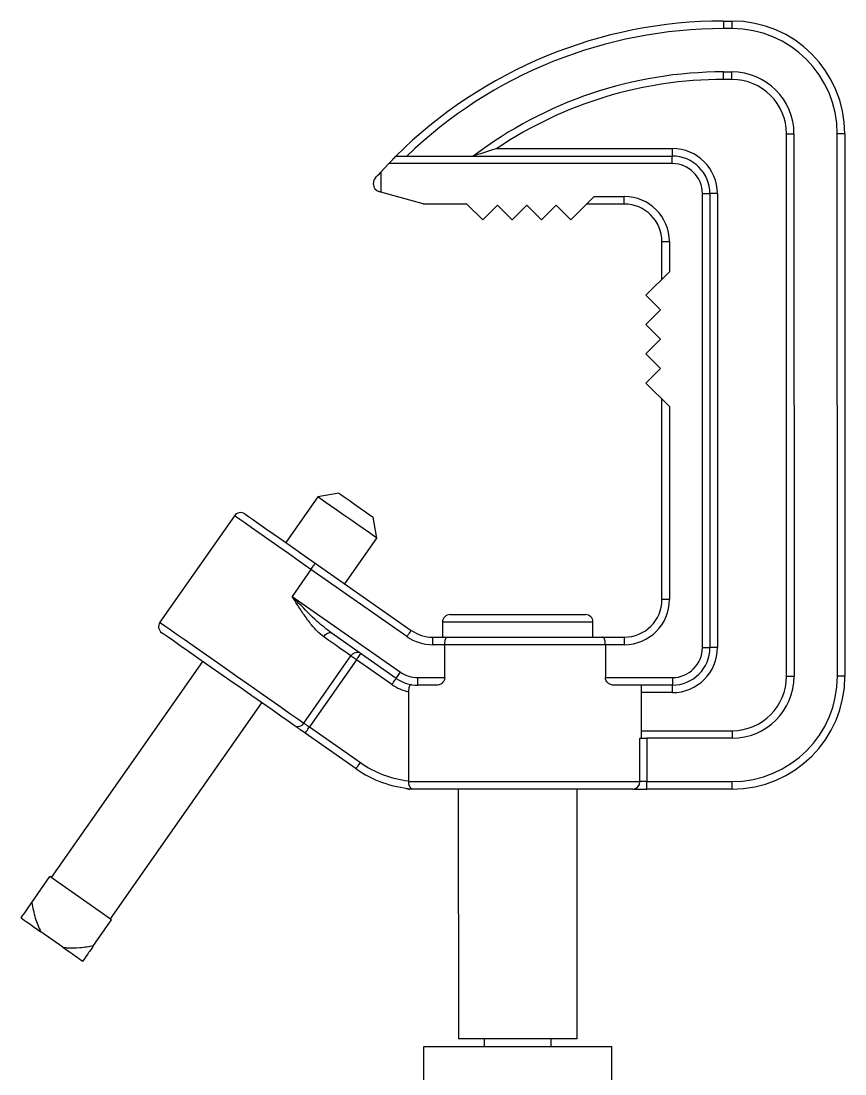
# Model space of a CAD drawing. Extents: x 12.3 to 108.7, y 1.1 to 80.4.
# Drawn here: x 72.95 to 78.42, y 41.2 to 48.2 of the extents above; entities that cross this region are included whole.
import ezdxf

# ---------------------------------------------------------------- set-up
doc = ezdxf.new("R2010")
doc.units = 0
doc.header["$MEASUREMENT"] = 0
doc.layers.add('OBJECT', color=7, linetype='CONTINUOUS')

msp = doc.modelspace()

# ---------------------------------------------------------------- linework, layer by layer
at = {"layer": 'OBJECT'}
for p, q in [((77.6167, 48.1992), (77.6734, 48.1993)), ((77.6734, 48.1493), (77.6167, 48.1492)), ((77.6168, 47.8612), (77.6734, 47.8613)), ((77.6734, 47.8113), (77.6168, 47.8112)), ((78.0361, 43.8443), (78.0355, 47.4493)), ((78.0855, 47.4493), (78.0861, 43.8443)), ((78.3741, 43.8444), (78.3735, 47.4494)), ((78.4235, 47.4494), (78.4241, 43.8444)), ((76.1104, 47.352), (77.2765, 47.3522)), ((75.3405, 47.1956), (75.3933, 47.2519)), ((77.2765, 47.2522), (75.3933, 47.2519)), ((75.4402, 47.3019), (77.2765, 47.3022)), ((75.3405, 47.1956), (75.3406, 47.062)), ((75.2905, 47.1139), (75.2905, 47.1226)), ((75.6201, 46.9847), (75.3406, 47.062)), ((76.6016, 46.8771), (76.7576, 47.0331)), ((76.7576, 47.0331), (76.9576, 47.0331)), ((77.4771, 44.0352), (77.4766, 47.0522)), ((77.5266, 47.0522), (77.5271, 44.0352)), ((77.5766, 47.0522), (77.5771, 44.0352)), ((75.9106, 46.983), (75.6334, 46.9829)), ((75.9106, 46.983), (76.0166, 46.877)), ((76.0166, 46.877), (76.1141, 46.9745)), ((76.1141, 46.9745), (76.2116, 46.877)), ((76.2116, 46.877), (76.3091, 46.9745)), ((76.3091, 46.9745), (76.4066, 46.877)), ((76.4066, 46.877), (76.5041, 46.9746)), ((76.5041, 46.9746), (76.6016, 46.8771)), ((76.9576, 46.9831), (76.7076, 46.9831)), ((77.2076, 46.4832), (77.2076, 46.7332)), ((77.2576, 46.7332), (77.2576, 46.5332)), ((77.2576, 46.5332), (77.1017, 46.3772)), ((77.1017, 46.3772), (77.1992, 46.2797)), ((77.1992, 46.2797), (77.1017, 46.1822)), ((77.1017, 46.1822), (77.1992, 46.0847)), ((77.1992, 46.0847), (77.1017, 45.9872)), ((77.1017, 45.9872), (77.1993, 45.8897)), ((77.1993, 45.8897), (77.1018, 45.7922)), ((77.1018, 45.7922), (77.2578, 45.6362)), ((77.208, 44.3542), (77.2078, 45.6862)), ((77.2578, 45.6362), (77.258, 44.3542)), ((74.9203, 45.0371), (74.7076, 44.7332)), ((75.0596, 45.0617), (74.9203, 45.0371)), ((74.3668, 44.9107), (73.8713, 44.2029)), ((75.3136, 44.7619), (75.289, 44.9012)), ((75.1008, 44.458), (75.3136, 44.7619)), ((74.9042, 44.5956), (75.5421, 44.1491)), ((74.8755, 44.5546), (74.7499, 44.3752)), ((75.5134, 44.1081), (74.8755, 44.5546)), ((74.7499, 44.3752), (75.4702, 43.871)), ((75.7495, 44.2039), (75.7496, 44.1039)), ((76.7496, 44.1041), (76.7495, 44.2041)), ((75.4415, 43.8301), (75.01, 44.1321)), ((75.6855, 44.1039), (75.783, 44.1039)), ((76.8131, 44.1041), (76.9581, 44.1041)), ((75.7641, 44.0539), (75.6855, 44.0539)), ((75.7641, 43.8349), (75.7641, 44.0539)), ((76.832, 44.0541), (76.8321, 43.8351)), ((76.9581, 44.0541), (76.832, 44.0541)), ((74.8289, 43.5326), (75.1414, 43.9791)), ((75.1775, 43.9538), (74.865, 43.5073)), ((75.4129, 43.7891), (75.1775, 43.9538)), ((74.1548, 43.9434), (73.149, 42.5065)), ((75.5849, 43.8349), (75.7641, 43.8349)), ((76.8321, 43.8351), (77.2771, 43.8352)), ((75.5235, 43.7412), (75.5236, 43.1486)), ((75.711, 43.7849), (75.5849, 43.7849)), ((77.2771, 43.7852), (76.8852, 43.7851)), ((77.0728, 43.4322), (77.0727, 43.7852)), ((77.2771, 43.7352), (77.0727, 43.7352)), ((73.5422, 42.2312), (74.548, 43.6682)), ((75.1748, 43.2295), (74.8363, 43.4664)), ((74.865, 43.5073), (75.2035, 43.2704)), ((77.0728, 43.4822), (77.6742, 43.4823)), ((77.0612, 43.1442), (77.0611, 43.4321)), ((77.6742, 43.4323), (77.1077, 43.4322)), ((77.1077, 43.4322), (77.1077, 43.1442)), ((75.5236, 43.1486), (75.5235, 43.1439)), ((77.1077, 43.1442), (77.6742, 43.1443)), ((75.8547, 43.0939), (75.855, 41.4339)), ((76.645, 41.4341), (76.6447, 43.0941)), ((77.6742, 43.0943), (77.1077, 43.0942)), ((73.0206, 42.3405), (73.1408, 42.5122)), ((73.5504, 42.2255), (73.1408, 42.5122)), ((73.4302, 42.0538), (73.5504, 42.2255)), ((73.2273, 42.0428), (73.0797, 42.146)), ((76.0275, 41.434), (76.0275, 41.384)), ((76.4725, 41.384), (76.4725, 41.434)), ((75.625, 41.3839), (76.875, 41.3841))]:
    msp.add_line(p, q, dxfattribs=at)
at = {"layer": 'OBJECT', "flags": 128}
for points in [[(77.6167, 48.1992), (77.6167, 48.1983), (77.6167, 48.1954), (77.6167, 48.1908), (77.6167, 48.1846), (77.6167, 48.177), (77.6167, 48.1684), (77.6167, 48.159), (77.6167, 48.1492)], [(77.6734, 48.1993), (77.6734, 48.1983), (77.6734, 48.1954), (77.6734, 48.1908), (77.6734, 48.1846), (77.6734, 48.177), (77.6734, 48.1684), (77.6734, 48.159), (77.6734, 48.1493)], [(77.6168, 47.8112), (77.6168, 47.821), (77.6168, 47.8304), (77.6168, 47.839), (77.6168, 47.8466), (77.6168, 47.8528), (77.6168, 47.8574), (77.6168, 47.8603), (77.6168, 47.8612)], [(77.6734, 47.8113), (77.6734, 47.821), (77.6734, 47.8304), (77.6734, 47.839), (77.6734, 47.8466), (77.6734, 47.8528), (77.6734, 47.8574), (77.6734, 47.8603), (77.6734, 47.8613)], [(78.0355, 47.4493), (78.0452, 47.4493), (78.0546, 47.4493), (78.0633, 47.4493), (78.0708, 47.4493), (78.0771, 47.4493), (78.0817, 47.4493), (78.0845, 47.4493), (78.0855, 47.4493)], [(78.4235, 47.4494), (78.4225, 47.4494), (78.4197, 47.4494), (78.4151, 47.4494), (78.4088, 47.4494), (78.4013, 47.4494), (78.3926, 47.4494), (78.3832, 47.4494), (78.3735, 47.4494)], [(77.2765, 47.3522), (77.2765, 47.3424), (77.2765, 47.3331), (77.2765, 47.3244), (77.2765, 47.3168), (77.2765, 47.3106), (77.2765, 47.306), (77.2765, 47.3031), (77.2765, 47.3022)], [(75.3933, 47.2519), (75.4024, 47.2616), (75.4112, 47.271), (75.4193, 47.2796), (75.4264, 47.2872), (75.4323, 47.2934), (75.4366, 47.2981), (75.4393, 47.3009), (75.4402, 47.3019)], [(77.2765, 47.2522), (77.2765, 47.2619), (77.2765, 47.2713), (77.2765, 47.28), (77.2765, 47.2875), (77.2765, 47.2938), (77.2765, 47.2984), (77.2765, 47.3012), (77.2765, 47.3022)], [(75.3041, 47.1568), (75.3118, 47.165), (75.3207, 47.1745), (75.3304, 47.1848), (75.3405, 47.1956)], [(75.3406, 47.062), (75.3361, 47.0633), (75.3316, 47.0645), (75.3272, 47.0657)], [(76.9576, 46.9831), (76.9576, 46.9841), (76.9576, 46.9869), (76.9576, 46.9916), (76.9576, 46.9978), (76.9576, 47.0054), (76.9576, 47.014), (76.9576, 47.0234), (76.9576, 47.0331)], [(77.4766, 47.0522), (77.4863, 47.0522), (77.4957, 47.0522), (77.5043, 47.0522), (77.5119, 47.0522), (77.5181, 47.0522), (77.5227, 47.0522), (77.5256, 47.0522), (77.5266, 47.0522)], [(77.5766, 47.0522), (77.5668, 47.0522), (77.5574, 47.0522), (77.5488, 47.0522), (77.5412, 47.0522), (77.535, 47.0522), (77.5304, 47.0522), (77.5275, 47.0522), (77.5266, 47.0522)], [(77.2076, 46.7332), (77.2086, 46.7332), (77.2114, 46.7332), (77.216, 46.7332), (77.2223, 46.7332), (77.2298, 46.7332), (77.2385, 46.7332), (77.2479, 46.7332), (77.2576, 46.7332)], [(75.3136, 44.7619), (75.3078, 44.7659), (75.291, 44.7777), (75.2641, 44.7965), (75.2286, 44.8213), (75.1867, 44.8507), (75.1406, 44.8829), (75.0932, 44.9161), (75.0472, 44.9483), (75.0052, 44.9777), (74.9698, 45.0025), (74.9428, 45.0214), (74.926, 45.0331), (74.9203, 45.0371)], [(75.0596, 45.0617), (75.0612, 45.0606), (75.0734, 45.052), (75.0966, 45.0358), (75.1282, 45.0137), (75.1648, 44.9881), (75.2024, 44.9617), (75.237, 44.9375), (75.2648, 44.9181), (75.2828, 44.9055), (75.289, 44.9012), (75.289, 44.9012)], [(74.8755, 44.5546), (74.7997, 44.6077), (74.7256, 44.6596), (74.6548, 44.7091), (74.5889, 44.7552), (74.5295, 44.7968), (74.4778, 44.833), (74.4349, 44.863), (74.4019, 44.8861), (74.3795, 44.9018), (74.3682, 44.9097), (74.3668, 44.9107)], [(74.4364, 44.923), (74.4422, 44.919), (74.4593, 44.907), (74.4874, 44.8873), (74.5257, 44.8605), (74.5734, 44.8271), (74.6292, 44.788), (74.6918, 44.7442), (74.7596, 44.6968), (74.831, 44.6468), (74.9042, 44.5956)], [(74.8755, 44.5546), (74.8811, 44.5626), (74.8865, 44.5703), (74.8915, 44.5774), (74.8958, 44.5836), (74.8994, 44.5887), (74.902, 44.5925), (74.9036, 44.5948), (74.9042, 44.5956)], [(77.258, 44.3542), (77.2483, 44.3542), (77.2389, 44.3542), (77.2302, 44.3542), (77.2227, 44.3542), (77.2164, 44.3542), (77.2118, 44.3542), (77.209, 44.3542), (77.208, 44.3542)], [(75.7996, 44.2539), (75.8013, 44.2539), (75.8157, 44.2539), (75.8441, 44.2539), (75.8855, 44.2539), (75.9386, 44.254), (76.0016, 44.254), (76.0727, 44.254), (76.1494, 44.254), (76.2293, 44.254), (76.3099, 44.254), (76.3886, 44.254), (76.4628, 44.254), (76.5301, 44.2541), (76.5884, 44.2541), (76.6358, 44.2541), (76.6708, 44.2541), (76.6923, 44.2541), (76.6995, 44.2541)], [(73.8713, 44.2029), (73.872, 44.2024), (73.882, 44.1954), (73.9036, 44.1803), (73.9364, 44.1574), (73.9794, 44.1272), (74.0318, 44.0905), (74.0924, 44.0482), (74.1596, 44.0011), (74.232, 43.9504), (74.3078, 43.8973), (74.3854, 43.8431), (74.4628, 43.7889), (74.5382, 43.7361), (74.61, 43.6858), (74.6764, 43.6393), (74.736, 43.5977), (74.7872, 43.5618), (74.8289, 43.5326)], [(76.7495, 44.2041), (76.7423, 44.2041), (76.721, 44.2041), (76.686, 44.2041), (76.6386, 44.2041), (76.5799, 44.2041), (76.5117, 44.2041), (76.436, 44.204), (76.3549, 44.204), (76.2708, 44.204), (76.186, 44.204), (76.1031, 44.204), (76.0244, 44.204), (75.9522, 44.204), (75.8886, 44.2039), (75.8353, 44.2039), (75.7939, 44.2039), (75.7657, 44.2039), (75.7513, 44.2039), (75.7495, 44.2039)], [(74.7641, 43.517), (74.724, 43.545), (74.6745, 43.5796), (74.6169, 43.62), (74.5526, 43.665), (74.4832, 43.7136), (74.4105, 43.7645), (74.3363, 43.8164), (74.2625, 43.8681), (74.1909, 43.9182), (74.1234, 43.9654), (74.0616, 44.0087), (74.0071, 44.0468), (73.9613, 44.0789), (73.9254, 44.104), (73.9002, 44.1217), (73.8863, 44.1314), (73.8836, 44.1333)], [(74.9598, 44.1062), (74.9658, 44.1139), (74.9724, 44.1208), (74.9794, 44.1265), (74.9864, 44.1308), (74.9932, 44.1336), (74.9996, 44.1348), (75.0052, 44.1343), (75.01, 44.1321)], [(75.1414, 43.9791), (75.1246, 43.9909), (75.106, 44.0039), (75.0856, 44.0182), (75.0634, 44.0337), (75.0397, 44.0503), (75.0144, 44.068), (74.9877, 44.0867), (74.9598, 44.1062)], [(75.5134, 44.1081), (75.519, 44.1161), (75.5244, 44.1238), (75.5293, 44.1309), (75.5337, 44.1371), (75.5372, 44.1422), (75.5399, 44.146), (75.5415, 44.1483), (75.5421, 44.1491)], [(75.6855, 44.0539), (75.6855, 44.0637), (75.6855, 44.073), (75.6855, 44.0817), (75.6855, 44.0893), (75.6855, 44.0955), (75.6855, 44.1001), (75.6855, 44.103), (75.6855, 44.1039)], [(75.783, 44.1039), (75.872, 44.1039), (75.9702, 44.104), (76.0755, 44.104), (76.1856, 44.104), (76.2981, 44.104), (76.4105, 44.104), (76.5206, 44.1041), (76.6259, 44.1041), (76.7241, 44.1041), (76.8131, 44.1041)], [(76.9581, 44.0541), (76.9581, 44.0639), (76.9581, 44.0733), (76.9581, 44.0819), (76.9581, 44.0895), (76.9581, 44.0957), (76.9581, 44.1003), (76.9581, 44.1032), (76.9581, 44.1041)], [(76.832, 44.0541), (76.7387, 44.0541), (76.6366, 44.0541), (76.5276, 44.0541), (76.414, 44.054), (76.2981, 44.054), (76.1821, 44.054), (76.0685, 44.054), (75.9595, 44.054), (75.8574, 44.0539), (75.7641, 44.0539)], [(77.4771, 44.0352), (77.4868, 44.0352), (77.4962, 44.0352), (77.5048, 44.0352), (77.5124, 44.0352), (77.5186, 44.0352), (77.5233, 44.0352), (77.5261, 44.0352), (77.5271, 44.0352)], [(77.5771, 44.0352), (77.5673, 44.0352), (77.5579, 44.0352), (77.5493, 44.0352), (77.5417, 44.0352), (77.5355, 44.0352), (77.5309, 44.0352), (77.528, 44.0352), (77.5271, 44.0352)], [(75.1775, 43.9538), (75.172, 43.9577), (75.1666, 43.9615), (75.1614, 43.9651), (75.1565, 43.9686), (75.1519, 43.9718), (75.1479, 43.9746), (75.1443, 43.9771), (75.1414, 43.9791)], [(75.1775, 43.9538), (75.1831, 43.9618), (75.1885, 43.9695), (75.1935, 43.9766), (75.1978, 43.9828), (75.2014, 43.9879), (75.204, 43.9917), (75.2057, 43.994), (75.2062, 43.9948)], [(75.4129, 43.7891), (75.4185, 43.7971), (75.4238, 43.8048), (75.4288, 43.8119), (75.4331, 43.8181), (75.4367, 43.8232), (75.4394, 43.827), (75.441, 43.8293), (75.4415, 43.8301)], [(75.4415, 43.8301), (75.4421, 43.8309), (75.4437, 43.8332), (75.4464, 43.837), (75.4499, 43.8421), (75.4543, 43.8483), (75.4592, 43.8554), (75.4646, 43.8631), (75.4702, 43.871)], [(75.5849, 43.7849), (75.5849, 43.7859), (75.5849, 43.7887), (75.5849, 43.7933), (75.5849, 43.7995), (75.5849, 43.8071), (75.5849, 43.8158), (75.5849, 43.8251), (75.5849, 43.8349)], [(77.2771, 43.8352), (77.2771, 43.8254), (77.2771, 43.8161), (77.2771, 43.8074), (77.2771, 43.7998), (77.2771, 43.7936), (77.2771, 43.789), (77.2771, 43.7861), (77.2771, 43.7852)], [(78.0361, 43.8443), (78.0459, 43.8443), (78.0552, 43.8443), (78.0639, 43.8443), (78.0715, 43.8443), (78.0777, 43.8443), (78.0823, 43.8443), (78.0851, 43.8443), (78.0861, 43.8443)], [(78.4241, 43.8444), (78.4231, 43.8444), (78.4203, 43.8444), (78.4157, 43.8444), (78.4095, 43.8444), (78.4019, 43.8444), (78.3932, 43.8444), (78.3839, 43.8444), (78.3741, 43.8444)], [(77.2771, 43.7352), (77.2771, 43.7449), (77.2771, 43.7543), (77.2771, 43.763), (77.2771, 43.7705), (77.2771, 43.7768), (77.2771, 43.7814), (77.2771, 43.7842), (77.2771, 43.7852)], [(74.8289, 43.5326), (74.8318, 43.5306), (74.8353, 43.5281), (74.8394, 43.5253), (74.8439, 43.5221), (74.8489, 43.5186), (74.8541, 43.515), (74.8595, 43.5112), (74.865, 43.5073)], [(74.8363, 43.4664), (74.8253, 43.4741), (74.8145, 43.4817), (74.8041, 43.489), (74.7942, 43.4959), (74.7851, 43.5022), (74.777, 43.5079), (74.7699, 43.5129), (74.7641, 43.517)], [(74.8363, 43.4664), (74.8369, 43.4672), (74.8385, 43.4695), (74.8412, 43.4733), (74.8447, 43.4784), (74.8491, 43.4846), (74.854, 43.4917), (74.8594, 43.4994), (74.865, 43.5073)], [(77.6742, 43.4823), (77.6742, 43.4725), (77.6742, 43.4631), (77.6742, 43.4545), (77.6742, 43.4469), (77.6742, 43.4407), (77.6742, 43.4361), (77.6742, 43.4332), (77.6742, 43.4323)], [(77.0611, 43.4321), (77.0643, 43.4322), (77.0685, 43.4322), (77.0736, 43.4322), (77.0795, 43.4322), (77.086, 43.4322), (77.0929, 43.4322), (77.1002, 43.4322), (77.1077, 43.4322)], [(75.1748, 43.2295), (75.1754, 43.2303), (75.177, 43.2326), (75.1797, 43.2364), (75.1832, 43.2415), (75.1876, 43.2477), (75.1925, 43.2547), (75.1979, 43.2624), (75.2035, 43.2704)], [(75.5235, 43.1439), (75.5665, 43.1439), (75.623, 43.1439), (75.6918, 43.1439), (75.7717, 43.1439), (75.8612, 43.1439), (75.9588, 43.144), (76.0626, 43.144), (76.1707, 43.144), (76.2812, 43.144), (76.3919, 43.144), (76.501, 43.1441), (76.6063, 43.1441), (76.706, 43.1441), (76.7982, 43.1441), (76.8812, 43.1441), (76.9536, 43.1441), (77.0139, 43.1441), (77.0612, 43.1442)], [(77.1077, 43.1442), (77.1003, 43.1442), (77.093, 43.1442), (77.086, 43.1442), (77.0795, 43.1442), (77.0737, 43.1442), (77.0686, 43.1442), (77.0644, 43.1442), (77.0612, 43.1442)], [(77.1077, 43.0942), (77.1077, 43.0951), (77.1077, 43.098), (77.1077, 43.1026), (77.1077, 43.1088), (77.1077, 43.1164), (77.1077, 43.125), (77.1077, 43.1344), (77.1077, 43.1442)], [(77.6742, 43.0943), (77.6742, 43.0952), (77.6742, 43.0981), (77.6742, 43.1027), (77.6742, 43.1089), (77.6742, 43.1165), (77.6742, 43.1251), (77.6742, 43.1345), (77.6742, 43.1443)], [(77.0146, 43.0941), (76.9696, 43.0941), (76.912, 43.0941), (76.8428, 43.0941), (76.7634, 43.0941), (76.6753, 43.0941), (76.5801, 43.0941), (76.4796, 43.0941), (76.3756, 43.094), (76.2702, 43.094), (76.1654, 43.094), (76.063, 43.094), (75.9651, 43.094), (75.8734, 43.0939), (75.7897, 43.0939), (75.7156, 43.0939), (75.6524, 43.0939), (75.6014, 43.0939), (75.5634, 43.0939), (75.5393, 43.0939), (75.5295, 43.0939), (75.5292, 43.0939)], [(77.0146, 43.0941), (77.0211, 43.0941), (77.0295, 43.0941), (77.0396, 43.0941), (77.0513, 43.0941), (77.0643, 43.0942), (77.0782, 43.0942), (77.0928, 43.0942), (77.1077, 43.0942)], [(72.9487, 42.2378), (72.958, 42.2312), (72.9697, 42.2231), (72.9836, 42.2133), (72.9996, 42.2022), (73.0174, 42.1897), (73.0368, 42.1761), (73.0577, 42.1615), (73.0797, 42.146)], [(73.2273, 42.0428), (73.2493, 42.0274), (73.2702, 42.0127), (73.2896, 41.9991), (73.3074, 41.9867), (73.3234, 41.9755), (73.3373, 41.9658), (73.349, 41.9576), (73.3583, 41.951)], [(76.645, 41.4341), (76.6432, 41.4341), (76.629, 41.4341), (76.6011, 41.4341), (76.5605, 41.4341), (76.5087, 41.4341), (76.4475, 41.434), (76.3792, 41.434), (76.3062, 41.434), (76.2312, 41.434), (76.1569, 41.434), (76.0859, 41.434), (76.0209, 41.434), (75.9641, 41.434), (75.9177, 41.434), (75.8833, 41.4339), (75.8622, 41.4339), (75.855, 41.4339)], [(75.6252, 40.1959), (75.6252, 40.3289), (75.6252, 40.4603), (75.6252, 40.5883), (75.6251, 40.7114), (75.6251, 40.828), (75.6251, 40.9366), (75.6251, 41.0359), (75.6251, 41.1247), (75.6251, 41.2018), (75.625, 41.2663), (75.625, 41.3172), (75.625, 41.3541), (75.625, 41.3764), (75.625, 41.3839)], [(76.8752, 40.1961), (76.8752, 40.3291), (76.8752, 40.4605), (76.8752, 40.5885), (76.8751, 40.7116), (76.8751, 40.8282), (76.8751, 40.9368), (76.8751, 41.0362), (76.8751, 41.1249), (76.8751, 41.202), (76.875, 41.2665), (76.875, 41.3175), (76.875, 41.3543), (76.875, 41.3766), (76.875, 41.3841)]]:
    msp.add_lwpolyline(points, dxfattribs=at)
at = {"layer": 'OBJECT'}
for centre, radius, start, end in [((77.6172, 45.1098), 3.0895, 90.00981, 134.80258), ((77.6172, 45.1098), 3.0395, 90.00981, 133.8451), ((77.6735, 47.4493), 0.75, 0.00981, 90.00981), ((77.6735, 47.4493), 0.7, 0.00981, 90.00981), ((77.6172, 45.1098), 2.7515, 90.00981, 127.18075), ((77.6172, 45.1098), 2.7015, 90.00981, 123.90152), ((77.6735, 47.4493), 0.412, 0.00981, 90.00981), ((77.6735, 47.4493), 0.362, 0.00981, 90.00981), ((77.2766, 47.0522), 0.3, 0.00981, 90.00981), ((77.2766, 47.0522), 0.25, 0.00981, 90.00981), ((77.2766, 47.0522), 0.2, 0.00981, 90.00981), ((75.3405, 47.1226), 0.05, 136.83118, 180.00981), ((75.3405, 47.1139), 0.05, 180.00981, 254.53784), ((76.9576, 46.7331), 0.3, 0.00981, 90.00981), ((75.6334, 47.0329), 0.05, 254.53784, 270.00981), ((76.9576, 46.7331), 0.25, 0.00981, 90.00981), ((74.4077, 44.882), 0.05, 55.00981, 145.00981), ((76.958, 44.3541), 0.3, 270.00981, 0.00981), ((76.958, 44.3541), 0.25, 270.00981, 0.00981), ((75.7995, 44.2039), 0.05, 90.00981, 180.00981), ((76.6995, 44.2041), 0.05, 0.00981, 90.00981), ((73.9123, 44.1742), 0.05, 145.00981, 235.00981), ((75.6854, 44.3539), 0.3, 235.00981, 270.00981), ((75.6854, 44.3539), 0.25, 235.00981, 270.00981), ((77.2771, 44.0352), 0.2, 270.00981, 0.00981), ((77.2771, 44.0352), 0.25, 270.00981, 0.00981), ((77.2771, 44.0352), 0.3, 270.00981, 0.00981), ((75.1817, 43.9543), 0.0473, 58.81693, 148.3682), ((75.5849, 44.0349), 0.25, 235.00981, 270.00981), ((75.5849, 44.0349), 0.2, 235.00981, 270.00981), ((77.6741, 43.8443), 0.75, 270.00981, 0.00981), ((77.6741, 43.8443), 0.7, 270.00981, 0.00981), ((77.6741, 43.8443), 0.412, 270.00981, 0.00981), ((77.6741, 43.8443), 0.362, 270.00981, 0.00981), ((75.5849, 44.0349), 0.3, 235.00981, 258.19502), ((74.7886, 43.5575), 0.0473, 238.81563, 328.36949), ((75.6049, 43.8439), 0.7, 235.00981, 263.33193), ((75.6049, 43.8439), 0.75, 235.00981, 265.33965), ((77.0128, 43.1425), 0.0484, 272.1112, 1.96827), ((75.5292, 43.1439), 0.05, 241.42791, 270.00981)]:
    msp.add_arc(centre, radius, start, end, dxfattribs=at)
for points, knots in [([(76.1104, 47.352), (76.1103, 47.352), (76.0737, 47.3408), (76.0248, 47.3253), (75.9746, 47.3087), (75.9601, 47.3039), (75.9552, 47.3022), (75.9547, 47.302), (75.9544, 47.302)], [0, 0, 0, 0, 0.002089, 0.63796, 0.849635, 0.923219, 0.965789, 1, 1, 1, 1]), ([(74.9598, 44.1062), (74.9456, 44.1176), (74.9171, 44.1405), (74.8746, 44.1905), (74.8301, 44.2509), (74.788, 44.3153), (74.7614, 44.3571), (74.7501, 44.3749), (74.7499, 44.3752)], [0, 0, 0, 0, 0.175047, 0.350566, 0.586931, 0.823546, 0.997249, 1, 1, 1, 1]), ([(75.01, 44.1321), (74.9785, 44.1571), (74.9035, 44.2165), (74.82, 44.3031), (74.7651, 44.3595), (74.7502, 44.375), (74.7499, 44.3752)], [0, 0, 0, 0, 0.345056, 0.821452, 0.997144, 1, 1, 1, 1]), ([(75.7641, 44.0539), (75.7643, 44.0593), (75.7647, 44.07), (75.7676, 44.0844), (75.7719, 44.0957), (75.7772, 44.1024), (75.7811, 44.1039), (75.7829, 44.1039), (75.783, 44.1039)], [0, 0, 0, 0, 0.197768, 0.395366, 0.598083, 0.812871, 0.995764, 1, 1, 1, 1]), ([(76.832, 44.0541), (76.8318, 44.0595), (76.8315, 44.0702), (76.8286, 44.0845), (76.8242, 44.0959), (76.8189, 44.1026), (76.815, 44.1041), (76.8132, 44.1041), (76.8131, 44.1041)], [0, 0, 0, 0, 0.197773, 0.395367, 0.598086, 0.812873, 0.995765, 1, 1, 1, 1]), ([(75.7641, 43.8349), (75.7637, 43.8306), (75.763, 43.8221), (75.7567, 43.8092), (75.7453, 43.7962), (75.7289, 43.7867), (75.7167, 43.7855), (75.711, 43.7849)], [0, 0, 0, 0, 0.132528, 0.264233, 0.462927, 0.750208, 1, 1, 1, 1]), ([(76.8852, 43.7851), (76.8775, 43.7862), (76.8639, 43.788), (76.8473, 43.7997), (76.8376, 43.8125), (76.8328, 43.8243), (76.8323, 43.8319), (76.8321, 43.8351)], [0, 0, 0, 0, 0.339641, 0.594763, 0.767031, 0.899944, 1, 1, 1, 1]), ([(75.5425, 43.7885), (75.5402, 43.7884), (75.5355, 43.7881), (75.5297, 43.7801), (75.5258, 43.7677), (75.5238, 43.7541), (75.5236, 43.7451), (75.5235, 43.7412)], [0, 0, 0, 0, 0.227849, 0.456641, 0.663303, 0.855974, 1, 1, 1, 1]), ([(75.5235, 43.1439), (75.5237, 43.1389), (75.524, 43.1288), (75.5284, 43.1156), (75.535, 43.1045), (75.5419, 43.0988), (75.5449, 43.0968), (75.545, 43.0963), (75.5442, 43.0964), (75.544, 43.0964)], [0, 0, 0, 0, 0.192197, 0.383642, 0.593594, 0.841858, 0.910654, 0.965666, 1, 1, 1, 1]), ([(72.9487, 42.2378), (72.9592, 42.2528), (72.9796, 42.2819), (73.0072, 42.3214), (73.0206, 42.3405)], [0, 0, 0, 0, 0.515407, 1, 1, 1, 1]), ([(73.0206, 42.3405), (73.0268, 42.3056), (73.0388, 42.2384), (73.0664, 42.176), (73.0797, 42.146)], [0, 0, 0, 0, 0.519495, 1, 1, 1, 1]), ([(73.2273, 42.0428), (73.2351, 42.0417), (73.2725, 42.0367), (73.341, 42.0394), (73.4003, 42.049), (73.4302, 42.0538)], [0, 0, 0, 0, 0.116887, 0.553886, 1, 1, 1, 1]), ([(73.4302, 42.0538), (73.4154, 42.0326), (73.3877, 41.9931), (73.3676, 41.9643), (73.3583, 41.951)], [0, 0, 0, 0, 0.538104, 1, 1, 1, 1])]:
    msp.add_open_spline(points, degree=3, knots=knots, dxfattribs=at)

doc.saveas('drawing.dxf')
